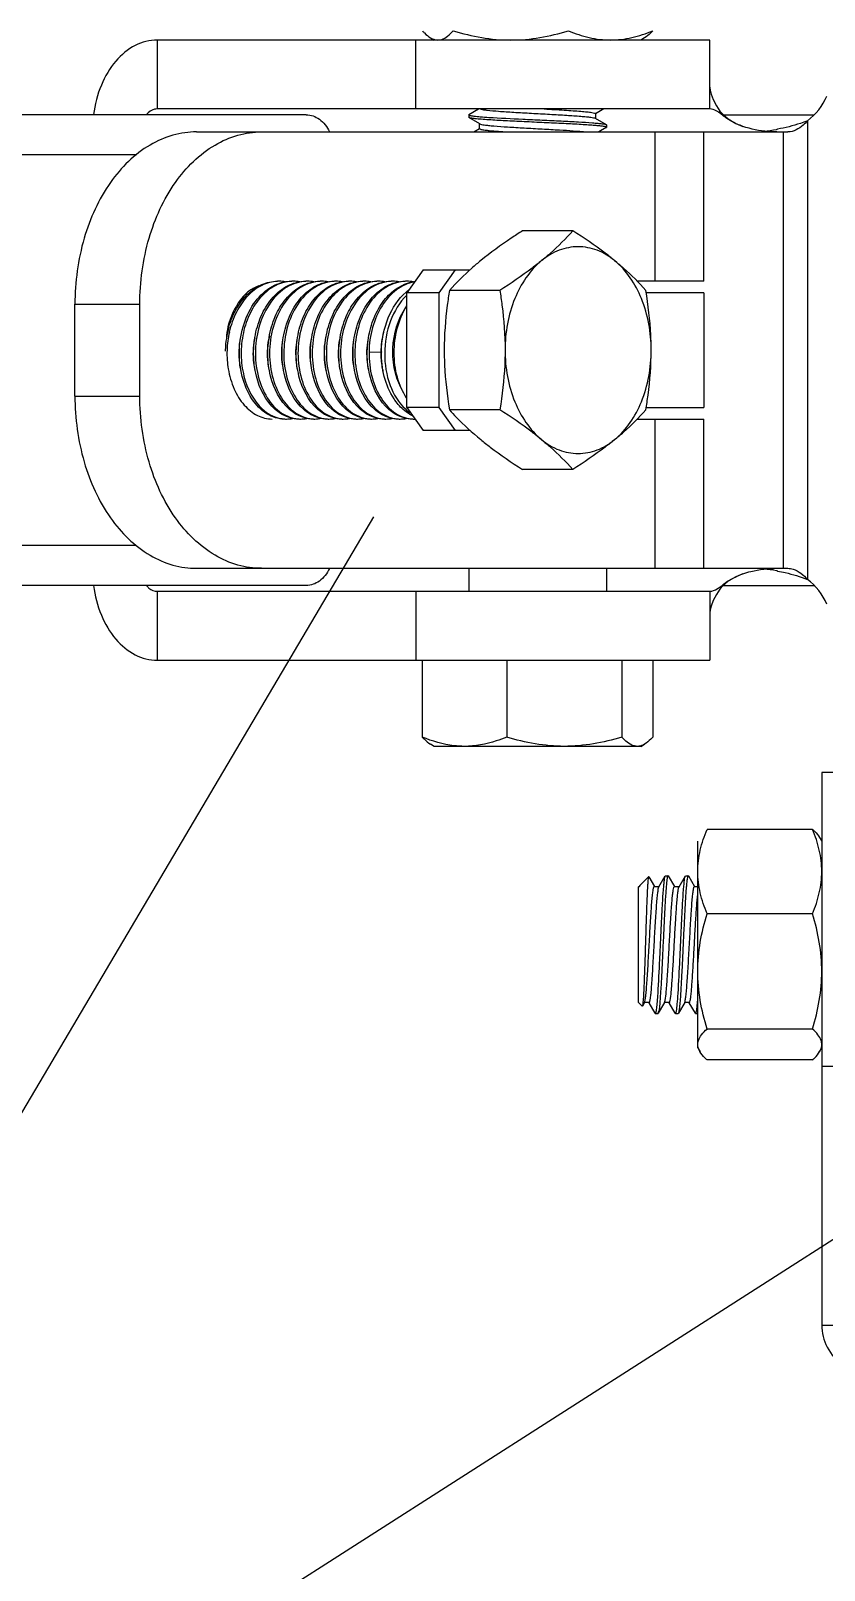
# Model space of a CAD drawing. Extents: x 1247970 to 1725648, y 860327 to 1277876.
# Drawn here: x 1330423 to 1330775, y 1196101 to 1196783 of the extents above; entities that cross this region are included whole.
import ezdxf

# ---------------------------------------------------------------- set-up
doc = ezdxf.new("R2010")
doc.units = 0
doc.header["$LTSCALE"] = 1000
doc.header["$MEASUREMENT"] = 0
doc.layers.get('0').update_dxf_attribs({"color": 254})
doc.layers.add('PUB_DIM', color=254, linetype='Continuous')
doc.layers.add('TK', color=4, linetype='Continuous')
doc.styles.get("Standard").update_dxf_attribs({"font": 'gbenor.shx', "bigfont": 'gbcbig.shx'})
doc.dimstyles.get("Standard").update_dxf_attribs({"dimtxt": 0.18, "dimasz": 0.18, "dimexe": 0.18, "dimexo": 0.0625, "dimgap": 0.09, "dimtad": 0, "dimtih": 1, "dimtoh": 1, "dimdec": 4, "dimzin": 0, "dimdsep": 46, "dimtxsty": 'Standard', "dimcen": 0.09, "dimadec": 0, "dimazin": 0, "dimtfac": 1, "dimtdec": 4, "dimtofl": 0, "dimtmove": 0, "dimatfit": 3, "dimfxl": 0, "dimtolj": 1, "dimtzin": 0, "dimarcsym": 0})

# ---------------------------------------------------------------- blocks, each defined once
blk = doc.blocks.new('A$C63786A89')
at = {"linetype": 'Continuous'}
for p, q in [((-2537.52, 4135.5), (-2537.52, 4104.96)), ((-2292.51, 4135.5), (-2537.52, 4135.5)), ((-2422.85, 4104.96), (-2422.85, 4135.5)), ((-2416.35, 4136.48), (-2414.67, 4135.5)), ((-2321.37, 4136.48), (-2323.06, 4135.5)), ((-2292.51, 4104.96), (-2292.51, 4135.5)), ((-2471.45, 4102.41), (-4159.98, 4102.41)), ((-2292.51, 4104.96), (-2537.52, 4104.96)), ((-2399.31, 4102.46), (-2399.4, 4102.35)), ((-2399.4, 4102.35), (-2399.4, 4101.23)), ((-2399.31, 4102.46), (-2395, 4104.96)), ((-2394.45, 4098.31), (-2399.31, 4101.12)), ((-2343.27, 4100.82), (-2338.42, 4098.01)), ((-2343.16, 4102.9), (-2343.16, 4100.75)), ((-2339.48, 4104.96), (-2343.13, 4102.85)), ((-2286.22, 4101.71), (-2287.96, 4104.01)), ((-2286.52, 4102.41), (-2246.12, 4102.41)), ((-2520.04, 4094.78), (-2491.24, 4094.78)), ((-2491.24, 4094.78), (-2257.82, 4094.78)), ((-2397.19, 4094.78), (-2394.6, 4096.28)), ((-2394.57, 4096.23), (-2394.57, 4098.37)), ((-2338.42, 4096.67), (-2341.68, 4094.78)), ((-2338.42, 4098.01), (-2338.32, 4097.89)), ((-2338.42, 4096.67), (-2338.32, 4096.78)), ((-2338.32, 4097.89), (-2338.32, 4096.78)), ((-2316.67, 4028.6), (-2316.67, 4094.78)), ((-2295.05, 4028.6), (-2295.05, 4094.78)), ((-2259.97, 4094.78), (-2259.97, 3901.35)), ((-2249.17, 4099.71), (-2249.17, 3896.42)), ((-2546.96, 4084.6), (-3982.61, 4084.6)), ((-2353.2, 4050.96), (-2375.52, 4050.96)), ((-2419.66, 4033.69), (-2426.86, 4023.51)), ((-2419.66, 4033.69), (-2398.75, 4033.69)), ((-2412.46, 4023.51), (-2405.26, 4033.69)), ((-2295.05, 4028.6), (-2324.66, 4028.6)), ((-2497.48, 4022.8), (-2497.44, 4022.84)), ((-2426.86, 3972.61), (-2426.86, 4023.51)), ((-2412.46, 4023.51), (-2426.86, 4023.51)), ((-2412.46, 3972.61), (-2412.46, 4023.51)), ((-2385.6, 4024.51), (-2407.92, 4024.51)), ((-2295.06, 4023.51), (-2320.66, 4023.51)), ((-2295.06, 4023.51), (-2295.06, 3972.61)), ((-2574.03, 3977.7), (-2574.03, 4018.42)), ((-2574.03, 4018.42), (-2545.23, 4018.42)), ((-2545.23, 3977.7), (-2545.23, 4018.42)), ((-2443.6, 3997.16), (-2438.21, 3997.3)), ((-2438.21, 3997.3), (-2438.09, 3997.3)), ((-2574.03, 3977.7), (-2545.23, 3977.7)), ((-2426.86, 3972.61), (-2419.66, 3962.43)), ((-2412.46, 3972.61), (-2426.86, 3972.61)), ((-2405.26, 3962.43), (-2412.46, 3972.61)), ((-2385.6, 3971.61), (-2407.92, 3971.61)), ((-2320.66, 3972.61), (-2295.06, 3972.61)), ((-2324.66, 3967.52), (-2295.05, 3967.52)), ((-2316.67, 3901.35), (-2316.67, 3967.52)), ((-2295.05, 3901.35), (-2295.05, 3967.52)), ((-2398.75, 3962.43), (-2419.66, 3962.43)), ((-2353.2, 3945.16), (-2375.52, 3945.16)), ((-2546.96, 3911.53), (-3982.61, 3911.53)), ((-2520.04, 3901.35), (-2491.24, 3901.35)), ((-2491.24, 3901.35), (-2257.82, 3901.35)), ((-2399.4, 3901.35), (-2399.4, 3891.16)), ((-2338.32, 3901.35), (-2338.32, 3891.16)), ((-2471.45, 3893.71), (-4159.98, 3893.71)), ((-2537.52, 3891.16), (-2537.52, 3860.62)), ((-2537.52, 3891.16), (-2292.51, 3891.16)), ((-2422.85, 3891.16), (-2422.85, 3860.62)), ((-2292.51, 3891.16), (-2292.51, 3860.62)), ((-2286.22, 3894.41), (-2287.96, 3892.11)), ((-2286.51, 3893.71), (-2246.12, 3893.71)), ((-2537.52, 3860.62), (-2292.51, 3860.62)), ((-2419.96, 3860.62), (-2419.96, 3826.54)), ((-2382.55, 3860.62), (-2382.55, 3826.54)), ((-2331.46, 3860.62), (-2331.46, 3826.54)), ((-2317.76, 3860.62), (-2317.76, 3826.54)), ((-2414.68, 3822.45), (-2416.34, 3823.4)), ((-2323.05, 3822.45), (-2414.67, 3822.45)), ((-2323.05, 3822.45), (-2321.39, 3823.4)), ((-2242.81, 3810.93), (-2242.81, 3565.91)), ((-2212.27, 3810.93), (-2242.81, 3810.93)), ((-2297.79, 3688.77), (-2297.79, 3780.37)), ((-2246.9, 3785.66), (-2293.7, 3785.66)), ((-2243.78, 3782.06), (-2242.81, 3780.37)), ((-2324.26, 3760.02), (-2324, 3760.28)), ((-2324.26, 3760.02), (-2324.26, 3709.12)), ((-2323.84, 3760.32), (-2324, 3760.02)), ((-2324, 3760.28), (-2324, 3760.02)), ((-2324, 3760.28), (-2323.87, 3760.28)), ((-2323.87, 3760.28), (-2323.84, 3760.32)), ((-2323.53, 3760.75), (-2323.84, 3760.32)), ((-2323.53, 3760.75), (-2319.63, 3764.65)), ((-2319.56, 3764.62), (-2319.63, 3764.65)), ((-2319.56, 3764.62), (-2317.05, 3760.31)), ((-2317.1, 3760.28), (-2314.96, 3760.28)), ((-2315.03, 3760.16), (-2312.21, 3765.01)), ((-2312.21, 3765.01), (-2312.1, 3765.11)), ((-2312.1, 3765.11), (-2310.99, 3765.11)), ((-2310.87, 3765.01), (-2310.99, 3765.11)), ((-2310.87, 3765.01), (-2308.14, 3760.31)), ((-2308.19, 3760.28), (-2306.05, 3760.28)), ((-2306.12, 3760.16), (-2303.31, 3765.01)), ((-2303.31, 3765.01), (-2303.19, 3765.11)), ((-2303.19, 3765.11), (-2302.08, 3765.11)), ((-2301.97, 3765.01), (-2302.08, 3765.11)), ((-2301.97, 3765.01), (-2299.24, 3760.31)), ((-2299.29, 3760.28), (-2297.79, 3760.28)), ((-2246.9, 3748.26), (-2293.7, 3748.26)), ((-2324.26, 3709.12), (-2322.45, 3707.31)), ((-2322.37, 3707.34), (-2322.45, 3707.31)), ((-2321.42, 3708.98), (-2322.37, 3707.34)), ((-2319.35, 3708.86), (-2321.49, 3708.86)), ((-2316.67, 3704.13), (-2319.4, 3708.84)), ((-2312.51, 3708.98), (-2315.33, 3704.13)), ((-2315.33, 3704.13), (-2315.06, 3705.14)), ((-2310.44, 3708.86), (-2312.58, 3708.86)), ((-2312.51, 3708.98), (-2312.26, 3709.8)), ((-2307.76, 3704.13), (-2310.49, 3708.84)), ((-2303.61, 3708.98), (-2306.42, 3704.13)), ((-2301.53, 3708.86), (-2303.67, 3708.86)), ((-2298.85, 3704.13), (-2301.58, 3708.84)), ((-2316.55, 3704.03), (-2315.44, 3704.03)), ((-2315.44, 3704.03), (-2315.33, 3704.13)), ((-2307.76, 3704.13), (-2307.65, 3704.03)), ((-2307.65, 3704.03), (-2306.53, 3704.03)), ((-2306.42, 3704.13), (-2306.53, 3704.03)), ((-2298.85, 3704.13), (-2298.74, 3704.03)), ((-2298.74, 3704.03), (-2297.79, 3704.03)), ((-2246.9, 3697.17), (-2293.7, 3697.17)), ((-2297.79, 3688.77), (-2296.81, 3687.08)), ((-2243.78, 3687.08), (-2242.81, 3688.77)), ((-2246.9, 3683.48), (-2293.7, 3683.48)), ((-2212.27, 3680.58), (-2242.81, 3680.58)), ((-2242.81, 3565.91), (-2212.27, 3565.91))]:
    blk.add_line(p, q, dxfattribs=at)
for points in [[(-2292.51, 4114.68), (-2292.49, 4114.41), (-2292.34, 4113.33), (-2291.88, 4111.51), (-2290.97, 4109.1), (-2289.52, 4106.31), (-2287.96, 4104.01)], [(-2287.96, 4104), (-2286.71, 4102.58), (-2284.26, 4100.51), (-2280.9, 4098.52), (-2277.78, 4097.22)], [(-2277.78, 3898.9), (-2280.91, 3897.6), (-2284.29, 3895.6), (-2286.73, 3893.52), (-2287.96, 3892.12)], [(-2287.96, 3892.11), (-2289.52, 3889.82), (-2290.97, 3887.03), (-2291.88, 3884.62), (-2292.34, 3882.8), (-2292.49, 3881.72), (-2292.51, 3881.44)]]:
    blk.add_lwpolyline(points, dxfattribs=at)
for centre, radius, start, end in [((-2264.22, 4120.23), 25.45, 306.25154, 337.97569), ((-2384.38, 4165.61), 61.58, 263.38577, 263.62548), ((-2298.7, 4088.29), 18.26, 55.81127, 56.21175), ((-2276.16, 4171.58), 76.84, 275.75095, 279.97213), ((-2276.29, 4172.43), 77.71, 279.95566, 280.27006), ((-2483.4, 4011.91), 16.69, 90.00154, 92.66813), ((-2483.41, 4011.73), 16.87, 80.57514, 89.97128), ((-2477.1, 4011.91), 16.69, 90.00154, 92.66775), ((-2477.11, 4011.73), 16.87, 80.5247, 89.97091), ((-2470.8, 4011.91), 16.69, 90.00154, 92.66767), ((-2470.81, 4011.73), 16.87, 80.47779, 89.97076), ((-2464.5, 4011.91), 16.69, 90.00154, 92.66804), ((-2464.51, 4011.73), 16.87, 80.55933, 89.97117), ((-2458.2, 4011.91), 16.69, 90.00154, 92.6677), ((-2458.21, 4011.73), 16.87, 80.51432, 89.97082), ((-2451.91, 4011.91), 16.69, 90.00153, 92.66784), ((-2451.91, 4011.73), 16.87, 80.55499, 89.97114), ((-2445.61, 4011.91), 16.69, 90.00154, 92.66796), ((-2445.62, 4011.73), 16.88, 80.3354, 89.96948), ((-2439.31, 4011.91), 16.69, 90.00154, 92.66766), ((-2439.32, 4011.73), 16.87, 80.49826, 89.97077), ((-2433.01, 4011.91), 16.69, 90.00153, 92.66808), ((-2433.02, 4011.73), 16.87, 80.57751, 89.9713), ((-2426.71, 4011.91), 16.69, 90.00154, 92.66785), ((-2426.72, 4011.73), 16.87, 80.53849, 89.97102), ((-2412.16, 4006.38), 22.95, 127.51951, 130.62392), ((-2465.9, 3996.91), 41.46, 164.33037, 171.18694), ((-2465.32, 4000.22), 41.65, 168.61656, 175.81395), ((-2463.86, 3996.68), 42.73, 167.29929, 178.02789), ((-2467.29, 3997.28), 40.02, 164.0044, 164.29492), ((-2464.29, 3996.65), 43.09, 171.1719, 178.06144), ((-2459.37, 3996.77), 35.53, 169.01309, 170.00675), ((-2453.13, 3996.78), 35.46, 167.8843, 170.31948), ((-2421.56, 3996.77), 35.55, 168.78771, 170.256), ((-2464.29, 3996.65), 43.09, 178.0532, 178.71813), ((-2463.6, 3996.65), 43, 178.10633, 184.13058), ((-2463.44, 3996.65), 43.15, 177.99871, 178.11338), ((-2465, 3996.54), 41.59, 184.12569, 189.40267), ((-2402.03, 3996.65), 36.19, 178.96287, 179.19864), ((-2395.03, 3996.65), 43.06, 179.13991, 179.31671), ((-2480.25, 3981.39), 13.87, 266.79498, 269.99776), ((-2480.26, 3981.59), 14.07, 270.04808, 281.33884), ((-2473.95, 3981.39), 13.87, 266.79547, 269.99775), ((-2473.96, 3981.59), 14.07, 270.0489, 281.4175), ((-2467.65, 3981.39), 13.87, 266.795, 269.99774), ((-2467.67, 3981.61), 14.09, 270.05231, 282.14934), ((-2461.35, 3981.39), 13.87, 266.79543, 269.99775), ((-2461.37, 3981.59), 14.07, 270.04853, 281.38358), ((-2455.05, 3981.39), 13.87, 266.79542, 269.99774), ((-2455.07, 3981.59), 14.07, 270.04877, 281.40188), ((-2448.76, 3981.39), 13.87, 266.7949, 269.99774), ((-2448.77, 3981.59), 14.07, 270.04815, 281.34656), ((-2442.46, 3981.39), 13.87, 266.7955, 269.99775), ((-2442.47, 3981.59), 14.07, 270.04847, 281.36983), ((-2436.16, 3981.39), 13.87, 266.79531, 269.99774), ((-2436.17, 3981.59), 14.07, 270.0486, 281.38893), ((-2429.86, 3981.39), 13.87, 266.79481, 269.99775), ((-2429.87, 3981.59), 14.07, 270.04798, 281.3296), ((-2423.56, 3981.39), 13.87, 266.79416, 269.99777), ((-2423.56, 3981.35), 13.83, 270.00024, 271.15233), ((-2276.16, 3824.54), 76.85, 80.02794, 84.2434), ((-2276.29, 3823.69), 77.71, 79.72994, 80.04434), ((-2264.22, 3875.89), 25.45, 22.02431, 53.74846), ((-2298.7, 3907.83), 18.26, 303.78825, 304.18873)]:
    blk.add_arc(centre, radius, start, end, dxfattribs=at)
for points, knots in [([(-2537.52, 4135.5), (-2540.87, 4135.5), (-2547.98, 4133.65), (-2556.7, 4126.22), (-2563, 4115.4), (-2565.2, 4106.91), (-2565.81, 4102.43)], [0, 0, 0, 0, 0.213346, 0.447987, 0.712108, 1, 1, 1, 1]), ([(-2419.95, 4139.59), (-2419.66, 4139.27), (-2418.55, 4138.09), (-2417.3, 4137.03), (-2416.29, 4136.44)], [0, 0, 0, 0, 0.27214, 1, 1, 1, 1]), ([(-2416.29, 4136.44), (-2416.03, 4136.29), (-2415.04, 4135.78), (-2413.92, 4135.5), (-2413.1, 4135.5)], [0, 0, 0, 0, 0.266275, 1, 1, 1, 1]), ([(-2413.1, 4135.5), (-2412.52, 4135.5), (-2410.94, 4135.77), (-2408.56, 4137.21), (-2407.04, 4138.73), (-2406.26, 4139.59)], [0, 0, 0, 0, 0.214846, 0.574291, 1, 1, 1, 1]), ([(-2406.26, 4139.59), (-2402.11, 4138.35), (-2393.7, 4136.28), (-2385.04, 4135.5), (-2380.72, 4135.5)], [0, 0, 0, 0, 0.500488, 1, 1, 1, 1]), ([(-2380.72, 4135.5), (-2376.4, 4135.5), (-2367.74, 4136.28), (-2359.32, 4138.35), (-2355.17, 4139.59)], [0, 0, 0, 0, 0.499512, 1, 1, 1, 1]), ([(-2355.17, 4139.59), (-2352.17, 4138.37), (-2346.07, 4136.3), (-2339.65, 4135.5), (-2336.47, 4135.5)], [0, 0, 0, 0, 0.505313, 1, 1, 1, 1]), ([(-2336.47, 4135.5), (-2333.3, 4135.5), (-2326.88, 4136.3), (-2320.78, 4138.37), (-2317.78, 4139.59)], [0, 0, 0, 0, 0.494687, 1, 1, 1, 1]), ([(-2317.78, 4139.59), (-2318.07, 4139.27), (-2319.17, 4138.09), (-2320.42, 4137.03), (-2321.44, 4136.44)], [0, 0, 0, 0, 0.27214, 1, 1, 1, 1]), ([(-2537.52, 4104.96), (-2537.95, 4104.96), (-2539.77, 4104.73), (-2541.37, 4103.54), (-2542.24, 4102.47)], [0, 0, 0, 0, 0.236834, 1, 1, 1, 1]), ([(-2471.45, 4102.41), (-2469.4, 4102.41), (-2464.92, 4100.71), (-2462.19, 4096.97), (-2461.13, 4094.83)], [0, 0, 0, 0, 0.461863, 1, 1, 1, 1]), ([(-2399.4, 4102.35), (-2399.4, 4102.28), (-2399.15, 4102.15), (-2398.74, 4102.05), (-2397.99, 4101.91), (-2396.49, 4101.71), (-2393.93, 4101.47), (-2391.73, 4101.32), (-2390.46, 4101.23)], [0, 0, 0, 0, 0.022341, 0.073201, 0.154978, 0.267351, 0.580068, 1, 1, 1, 1]), ([(-2399.31, 4101.12), (-2399.33, 4101.14), (-2399.38, 4101.16), (-2399.4, 4101.21), (-2399.4, 4101.23)], [0, 0, 0, 0, 0.600622, 1, 1, 1, 1]), ([(-2390.46, 4100.12), (-2391.61, 4100.2), (-2393.65, 4100.35), (-2396.31, 4100.57), (-2398.09, 4100.82), (-2399.04, 4100.96), (-2399.31, 4101.12)], [0, 0, 0, 0, 0.388122, 0.68952, 0.895147, 1, 1, 1, 1]), ([(-2394.36, 4104.96), (-2394.04, 4104.82), (-2393.06, 4104.65), (-2392.1, 4104.51), (-2391.48, 4104.44)], [0, 0, 0, 0, 0.361489, 1, 1, 1, 1]), ([(-2391.22, 4104.41), (-2389.54, 4104.22), (-2385.6, 4103.9), (-2379.05, 4103.48), (-2371.49, 4103.06), (-2363.67, 4102.63), (-2356.37, 4102.2), (-2350.94, 4101.84), (-2347.39, 4101.52), (-2345.49, 4101.31), (-2344.18, 4101.09), (-2343.49, 4100.94), (-2343.27, 4100.82)], [0, 0, 0, 0, 0.105473, 0.246514, 0.409231, 0.577538, 0.73479, 0.865458, 0.916662, 0.9567, 0.984639, 1, 1, 1, 1]), ([(-2390.46, 4101.23), (-2385.45, 4100.91), (-2377.56, 4100.52), (-2366.84, 4100.03), (-2358.6, 4099.64), (-2351.18, 4099.26), (-2345.79, 4098.92), (-2342.34, 4098.64), (-2340.51, 4098.45), (-2339.27, 4098.25), (-2338.62, 4098.12), (-2338.42, 4098.01)], [0, 0, 0, 0, 0.288661, 0.454369, 0.616887, 0.763171, 0.881506, 0.927138, 0.962483, 0.986874, 1, 1, 1, 1]), ([(-2365.89, 4104.96), (-2362.93, 4104.79), (-2358.65, 4104.55), (-2353.24, 4104.2), (-2349.87, 4103.95), (-2347.12, 4103.7), (-2345.11, 4103.47), (-2343.86, 4103.25), (-2343.32, 4103.08), (-2343.16, 4102.95), (-2343.16, 4102.9)], [0, 0, 0, 0, 0.388713, 0.560606, 0.709818, 0.83148, 0.921685, 0.977737, 0.99271, 1, 1, 1, 1]), ([(-2288.55, 4103.47), (-2288.89, 4103.7), (-2290.09, 4104.45), (-2291.5, 4104.96), (-2292.51, 4104.96)], [0, 0, 0, 0, 0.289589, 1, 1, 1, 1]), ([(-2286.22, 4101.71), (-2286.41, 4101.87), (-2287.14, 4102.45), (-2287.88, 4103.02), (-2288.44, 4103.4)], [0, 0, 0, 0, 0.26918, 1, 1, 1, 1]), ([(-2277.78, 4097.22), (-2278.64, 4097.52), (-2281.61, 4098.69), (-2284.44, 4100.27), (-2286.22, 4101.71)], [0, 0, 0, 0, 0.285604, 1, 1, 1, 1]), ([(-2520.04, 4094.78), (-2523.58, 4094.78), (-2530.84, 4093.75), (-2544.96, 4087.58), (-2560.21, 4072.34), (-2571.44, 4047.35), (-2574.03, 4028.26), (-2574.03, 4018.42)], [0, 0, 0, 0, 0.103597, 0.210948, 0.445697, 0.712571, 1, 1, 1, 1]), ([(-2545.23, 4018.42), (-2545.23, 4028.26), (-2542.65, 4047.35), (-2531.41, 4072.34), (-2516.16, 4087.58), (-2502.04, 4093.75), (-2494.79, 4094.78), (-2491.24, 4094.78)], [0, 0, 0, 0, 0.287429, 0.554303, 0.789052, 0.896403, 1, 1, 1, 1]), ([(-2394.57, 4096.23), (-2394.57, 4096.16), (-2394.31, 4096.01), (-2393.87, 4095.89), (-2393.07, 4095.74), (-2392.46, 4095.65), (-2392.11, 4095.61)], [0, 0, 0, 0, 0.085753, 0.276568, 0.581881, 1, 1, 1, 1]), ([(-2394.45, 4098.31), (-2394.24, 4098.19), (-2393.57, 4098.04), (-2392.29, 4097.83), (-2390.44, 4097.62), (-2387, 4097.31), (-2381.7, 4096.95), (-2374.56, 4096.53), (-2366.87, 4096.11), (-2357.63, 4095.58), (-2351.04, 4095.19), (-2347.05, 4094.78)], [0, 0, 0, 0, 0.015181, 0.042677, 0.082042, 0.132389, 0.261045, 0.416419, 0.583657, 0.746751, 1, 1, 1, 1]), ([(-2392.11, 4095.61), (-2391.49, 4095.53), (-2388.2, 4095.17), (-2384.89, 4094.95), (-2382.2, 4094.78)], [0, 0, 0, 0, 0.186687, 1, 1, 1, 1]), ([(-2338.32, 4096.78), (-2338.32, 4096.91), (-2338.94, 4097.06), (-2339.78, 4097.24), (-2341.48, 4097.44), (-2343.64, 4097.64), (-2346.4, 4097.84), (-2350.96, 4098.13), (-2357.51, 4098.47), (-2365.95, 4098.87), (-2374.65, 4099.27), (-2382.85, 4099.67), (-2388.06, 4099.96), (-2390.46, 4100.12)], [0, 0, 0, 0, 0.007475, 0.026715, 0.057884, 0.100408, 0.153404, 0.215742, 0.362918, 0.529309, 0.70062, 0.862141, 1, 1, 1, 1]), ([(-2262.69, 4094.78), (-2264.01, 4094.78), (-2269.11, 4094.98), (-2274.2, 4095.97), (-2277.78, 4097.22)], [0, 0, 0, 0, 0.257456, 1, 1, 1, 1]), ([(-2249.17, 4099.71), (-2250.21, 4099.29), (-2254.53, 4097.71), (-2259.01, 4096.6), (-2262.43, 4095.97)], [0, 0, 0, 0, 0.242689, 1, 1, 1, 1]), ([(-2249.17, 4099.71), (-2249.75, 4099.02), (-2252.05, 4096.61), (-2255.35, 4094.78), (-2257.82, 4094.78)], [0, 0, 0, 0, 0.266, 1, 1, 1, 1]), ([(-2375.52, 4050.96), (-2377.19, 4049.89), (-2383.54, 4045.73), (-2389.71, 4041.28), (-2394.06, 4037.74)], [0, 0, 0, 0, 0.261287, 1, 1, 1, 1]), ([(-2367.06, 4037.74), (-2365.73, 4038.82), (-2360.86, 4042.96), (-2356.32, 4047.48), (-2353.2, 4050.96)], [0, 0, 0, 0, 0.268858, 1, 1, 1, 1]), ([(-2334.67, 4037.74), (-2336.06, 4038.88), (-2342.04, 4043.56), (-2348.33, 4047.83), (-2353.2, 4050.96)], [0, 0, 0, 0, 0.237123, 1, 1, 1, 1]), ([(-2334.67, 4037.74), (-2337.01, 4039.65), (-2342.12, 4042.74), (-2350.87, 4044.42), (-2359.61, 4042.74), (-2364.72, 4039.65), (-2367.06, 4037.74)], [0, 0, 0, 0, 0.257487, 0.5, 0.742513, 1, 1, 1, 1]), ([(-2394.06, 4037.74), (-2395.39, 4036.65), (-2400.26, 4032.52), (-2404.8, 4027.99), (-2407.92, 4024.51)], [0, 0, 0, 0, 0.268858, 1, 1, 1, 1]), ([(-2367.06, 4037.74), (-2368.46, 4036.6), (-2374.43, 4031.91), (-2380.73, 4027.65), (-2385.6, 4024.51)], [0, 0, 0, 0, 0.237123, 1, 1, 1, 1]), ([(-2367.06, 4037.74), (-2372.37, 4033.41), (-2380.73, 4020.57), (-2383.26, 4005.83), (-2383.26, 3998.06)], [0, 0, 0, 0, 0.468341, 1, 1, 1, 1]), ([(-2334.67, 4037.74), (-2333.34, 4036.65), (-2328.46, 4032.52), (-2323.92, 4027.99), (-2320.81, 4024.51)], [0, 0, 0, 0, 0.268858, 1, 1, 1, 1]), ([(-2318.47, 3998.06), (-2318.47, 4005.83), (-2321, 4020.57), (-2329.37, 4033.41), (-2334.67, 4037.74)], [0, 0, 0, 0, 0.531659, 1, 1, 1, 1]), ([(-2484.18, 4028.59), (-2486.6, 4028.47), (-2491.63, 4027.09), (-2497.99, 4022.1), (-2502.87, 4014.85), (-2504.86, 4009.12), (-2505.55, 4006.08)], [0, 0, 0, 0, 0.219273, 0.456424, 0.717944, 1, 1, 1, 1]), ([(-2481.04, 3967.52), (-2482.39, 3967.52), (-2485.17, 3967.93), (-2490.57, 3970.42), (-2496.33, 3976.56), (-2500.42, 3986.56), (-2501.59, 3998.12), (-2499.63, 4009.68), (-2494.71, 4019.69), (-2487.25, 4026.78), (-2480.88, 4028.6), (-2477.89, 4028.6)], [0, 0, 0, 0, 0.049449, 0.100956, 0.214949, 0.346477, 0.489675, 0.634208, 0.769827, 0.890789, 1, 1, 1, 1]), ([(-2477.88, 4028.59), (-2480.32, 4028.47), (-2485.4, 4027.06), (-2491.81, 4021.98), (-2496.69, 4014.62), (-2499.71, 4005.7), (-2500.65, 3996.05), (-2499.17, 3984.1), (-2495, 3975.63), (-2490.84, 3971.89)], [0, 0, 0, 0, 0.105385, 0.219488, 0.34542, 0.481197, 0.621395, 0.759049, 1, 1, 1, 1]), ([(-2492.42, 4026.53), (-2492.91, 4026.36), (-2494.89, 4025.55), (-2496.71, 4024.37), (-2497.96, 4023.34)], [0, 0, 0, 0, 0.242775, 1, 1, 1, 1]), ([(-2497.44, 4022.84), (-2495.61, 4024.61), (-2491.51, 4027.51), (-2486.55, 4028.6), (-2484.19, 4028.6)], [0, 0, 0, 0, 0.517736, 1, 1, 1, 1]), ([(-2485.19, 3971.76), (-2489.44, 3975.52), (-2493.7, 3984.14), (-2495.15, 3996.29), (-2494.13, 4006.09), (-2490.96, 4015.09), (-2485.89, 4022.45), (-2479.26, 4027.4), (-2474.06, 4028.6), (-2471.59, 4028.6)], [0, 0, 0, 0, 0.241301, 0.379446, 0.520004, 0.655787, 0.781306, 0.894819, 1, 1, 1, 1]), ([(-2471.58, 4028.59), (-2474.51, 4028.45), (-2480.68, 4026.41), (-2487.85, 4019.33), (-2492.59, 4009.48), (-2494.48, 3998.16), (-2493.38, 3986.85), (-2489.46, 3977), (-2483.13, 3969.83), (-2477.42, 3967.69), (-2474.73, 3967.54)], [0, 0, 0, 0, 0.109414, 0.230762, 0.366312, 0.510386, 0.653204, 0.784891, 0.899595, 1, 1, 1, 1]), ([(-2478.89, 3971.77), (-2483.14, 3975.52), (-2487.4, 3984.15), (-2488.85, 3996.29), (-2487.83, 4006.09), (-2484.66, 4015.09), (-2479.59, 4022.45), (-2472.96, 4027.4), (-2467.76, 4028.6), (-2465.29, 4028.6)], [0, 0, 0, 0, 0.241321, 0.379464, 0.520018, 0.655795, 0.781306, 0.894819, 1, 1, 1, 1]), ([(-2465.28, 4028.59), (-2468.21, 4028.45), (-2474.38, 4026.41), (-2481.55, 4019.33), (-2486.29, 4009.48), (-2488.18, 3998.16), (-2487.09, 3986.85), (-2483.16, 3977), (-2476.83, 3969.83), (-2471.12, 3967.69), (-2468.43, 3967.54)], [0, 0, 0, 0, 0.10941, 0.230759, 0.36631, 0.510388, 0.653211, 0.784896, 0.899598, 1, 1, 1, 1]), ([(-2472.58, 3971.76), (-2476.84, 3975.51), (-2481.1, 3984.14), (-2482.55, 3996.29), (-2481.53, 4006.09), (-2478.36, 4015.09), (-2473.29, 4022.45), (-2466.66, 4027.4), (-2461.46, 4028.6), (-2458.99, 4028.6)], [0, 0, 0, 0, 0.241291, 0.379436, 0.519999, 0.655783, 0.781305, 0.89482, 1, 1, 1, 1]), ([(-2458.98, 4028.59), (-2461.91, 4028.45), (-2468.08, 4026.41), (-2475.25, 4019.33), (-2479.99, 4009.48), (-2481.88, 3998.16), (-2480.79, 3986.85), (-2476.86, 3977), (-2470.54, 3969.83), (-2464.82, 3967.69), (-2462.13, 3967.54)], [0, 0, 0, 0, 0.109413, 0.230763, 0.366317, 0.51039, 0.65321, 0.784893, 0.899595, 1, 1, 1, 1]), ([(-2466.29, 3971.77), (-2470.54, 3975.52), (-2474.8, 3984.14), (-2476.25, 3996.29), (-2475.23, 4006.09), (-2472.06, 4015.09), (-2466.99, 4022.45), (-2460.36, 4027.4), (-2455.16, 4028.6), (-2452.69, 4028.6)], [0, 0, 0, 0, 0.241314, 0.379459, 0.520012, 0.655791, 0.781307, 0.89482, 1, 1, 1, 1]), ([(-2452.68, 4028.59), (-2455.62, 4028.45), (-2461.79, 4026.41), (-2468.95, 4019.33), (-2473.69, 4009.48), (-2475.58, 3998.16), (-2474.49, 3986.85), (-2470.56, 3977), (-2464.24, 3969.83), (-2458.52, 3967.69), (-2455.83, 3967.54)], [0, 0, 0, 0, 0.109413, 0.230762, 0.36631, 0.510386, 0.653205, 0.784893, 0.899595, 1, 1, 1, 1]), ([(-2459.99, 3971.76), (-2464.24, 3975.52), (-2468.51, 3984.14), (-2469.95, 3996.29), (-2468.93, 4006.09), (-2465.77, 4015.09), (-2460.69, 4022.45), (-2454.06, 4027.4), (-2448.87, 4028.6), (-2446.39, 4028.6)], [0, 0, 0, 0, 0.241312, 0.379455, 0.520012, 0.655791, 0.781305, 0.89482, 1, 1, 1, 1]), ([(-2446.38, 4028.59), (-2449.32, 4028.45), (-2455.49, 4026.41), (-2462.65, 4019.33), (-2467.39, 4009.48), (-2469.28, 3998.16), (-2468.19, 3986.85), (-2464.26, 3977), (-2457.94, 3969.83), (-2452.22, 3967.69), (-2449.53, 3967.54)], [0, 0, 0, 0, 0.109411, 0.230759, 0.366311, 0.510389, 0.653212, 0.784896, 0.899598, 1, 1, 1, 1]), ([(-2453.69, 3971.76), (-2457.94, 3975.52), (-2462.2, 3984.14), (-2463.65, 3996.29), (-2462.63, 4006.09), (-2459.47, 4015.09), (-2454.39, 4022.45), (-2447.76, 4027.4), (-2442.57, 4028.6), (-2440.09, 4028.6)], [0, 0, 0, 0, 0.24129, 0.379435, 0.519998, 0.655783, 0.781305, 0.89482, 1, 1, 1, 1]), ([(-2440.08, 4028.59), (-2443.02, 4028.45), (-2449.19, 4026.41), (-2456.35, 4019.33), (-2461.09, 4009.48), (-2462.99, 3998.16), (-2461.89, 3986.85), (-2457.96, 3977), (-2451.64, 3969.83), (-2445.92, 3967.69), (-2443.23, 3967.54)], [0, 0, 0, 0, 0.109414, 0.230763, 0.366316, 0.510389, 0.653208, 0.784892, 0.899594, 1, 1, 1, 1]), ([(-2447.4, 3971.77), (-2451.65, 3975.52), (-2455.91, 3984.15), (-2457.35, 3996.29), (-2456.33, 4006.09), (-2453.17, 4015.09), (-2448.09, 4022.45), (-2441.46, 4027.4), (-2436.27, 4028.6), (-2433.79, 4028.6)], [0, 0, 0, 0, 0.241317, 0.379461, 0.520014, 0.655792, 0.781306, 0.894819, 1, 1, 1, 1]), ([(-2433.79, 4028.59), (-2436.72, 4028.45), (-2442.89, 4026.41), (-2450.05, 4019.33), (-2454.79, 4009.48), (-2456.69, 3998.16), (-2455.59, 3986.85), (-2451.66, 3977), (-2445.34, 3969.83), (-2439.62, 3967.69), (-2436.93, 3967.54)], [0, 0, 0, 0, 0.109411, 0.23076, 0.366309, 0.510386, 0.653207, 0.784895, 0.899597, 1, 1, 1, 1]), ([(-2441.09, 3971.76), (-2445.35, 3975.52), (-2449.61, 3984.14), (-2451.05, 3996.29), (-2450.04, 4006.09), (-2446.87, 4015.09), (-2441.79, 4022.45), (-2435.17, 4027.4), (-2429.97, 4028.6), (-2427.5, 4028.6)], [0, 0, 0, 0, 0.241302, 0.379446, 0.520006, 0.655788, 0.781304, 0.89482, 1, 1, 1, 1]), ([(-2427.49, 4028.59), (-2430.42, 4028.45), (-2436.59, 4026.41), (-2443.75, 4019.33), (-2448.49, 4009.48), (-2450.39, 3998.16), (-2449.29, 3986.85), (-2445.37, 3977), (-2439.04, 3969.83), (-2433.32, 3967.69), (-2430.63, 3967.54)], [0, 0, 0, 0, 0.109411, 0.23076, 0.366314, 0.510391, 0.653213, 0.784895, 0.899597, 1, 1, 1, 1]), ([(-2434.79, 3971.76), (-2438.87, 3975.36), (-2443.05, 3983.53), (-2444.7, 3995.15), (-2444.01, 4004.61), (-2441.3, 4013.47), (-2436.77, 4020.94), (-2430.74, 4026.32), (-2425.85, 4028.13), (-2423.45, 4028.45)], [0, 0, 0, 0, 0.238806, 0.375378, 0.515068, 0.651187, 0.778286, 0.893865, 1, 1, 1, 1]), ([(-2423.53, 4028.3), (-2426.34, 4027.77), (-2432.02, 4025.08), (-2438.42, 4017.74), (-2442.56, 4008.07), (-2443.56, 4000.85), (-2443.6, 3997.16)], [0, 0, 0, 0, 0.215857, 0.456017, 0.721227, 1, 1, 1, 1]), ([(-2497.96, 4023.34), (-2498.92, 4022.42), (-2502.7, 4018.11), (-2505.07, 4012.69), (-2506.15, 4008.44)], [0, 0, 0, 0, 0.23319, 1, 1, 1, 1]), ([(-2505.76, 4008.31), (-2505.35, 4009.73), (-2503.52, 4015.02), (-2500.44, 4019.94), (-2497.48, 4022.8)], [0, 0, 0, 0, 0.264817, 1, 1, 1, 1]), ([(-2438.09, 3997.29), (-2438.01, 4002.43), (-2436.18, 4012.25), (-2430.62, 4020.79), (-2427.11, 4023.8)], [0, 0, 0, 0, 0.525716, 1, 1, 1, 1]), ([(-2426.9, 4022.43), (-2430.09, 4019.26), (-2435.03, 4010.87), (-2437.44, 3996.68), (-2435.29, 3982.8), (-2430.55, 3974.8), (-2427.49, 3971.99)], [0, 0, 0, 0, 0.245715, 0.512956, 0.773315, 1, 1, 1, 1]), ([(-2407.92, 4024.51), (-2408.28, 4022.34), (-2409.59, 4013.58), (-2410.26, 4004.72), (-2410.26, 3998.06)], [0, 0, 0, 0, 0.248681, 1, 1, 1, 1]), ([(-2385.6, 4024.51), (-2385.24, 4022.34), (-2383.93, 4013.58), (-2383.26, 4004.72), (-2383.26, 3998.06)], [0, 0, 0, 0, 0.248681, 1, 1, 1, 1]), ([(-2318.47, 3998.06), (-2318.47, 4000.29), (-2318.68, 4009.15), (-2319.73, 4017.97), (-2320.81, 4024.51)], [0, 0, 0, 0, 0.251248, 1, 1, 1, 1]), ([(-2428.87, 3980.45), (-2430.41, 3983.09), (-2432.63, 3989.17), (-2433.7, 4001.92), (-2430.85, 4011.87), (-2427.22, 4017.14)], [0, 0, 0, 0, 0.239537, 0.497847, 1, 1, 1, 1]), ([(-2426.91, 3976.74), (-2428.76, 3979.57), (-2431.55, 3986.19), (-2433.36, 4000.34), (-2430.65, 4011.58), (-2426.86, 4017.66)], [0, 0, 0, 0, 0.237857, 0.495496, 1, 1, 1, 1]), ([(-2500.31, 3988.71), (-2500.58, 3989.9), (-2501.45, 3994.8), (-2501.26, 3999.87), (-2500.54, 4003.55)], [0, 0, 0, 0, 0.245648, 1, 1, 1, 1]), ([(-2494.07, 3988.99), (-2494.32, 3990.11), (-2495.11, 3994.71), (-2494.97, 3999.47), (-2494.36, 4002.94)], [0, 0, 0, 0, 0.245788, 1, 1, 1, 1]), ([(-2487.85, 3989.33), (-2488.08, 3990.41), (-2488.8, 3994.84), (-2488.66, 3999.41), (-2488.09, 4002.74)], [0, 0, 0, 0, 0.246058, 1, 1, 1, 1]), ([(-2481.57, 3989.43), (-2481.8, 3990.51), (-2482.5, 3994.94), (-2482.36, 3999.5), (-2481.78, 4002.82)], [0, 0, 0, 0, 0.246155, 1, 1, 1, 1]), ([(-2475.24, 3989.31), (-2475.48, 3990.4), (-2476.21, 3994.9), (-2476.06, 3999.55), (-2475.46, 4002.93)], [0, 0, 0, 0, 0.246065, 1, 1, 1, 1]), ([(-2468.76, 3988.5), (-2469.05, 3989.68), (-2469.94, 3994.55), (-2469.78, 3999.61), (-2469.1, 4003.28)], [0, 0, 0, 0, 0.2454, 1, 1, 1, 1]), ([(-2462.52, 3988.76), (-2462.81, 3989.99), (-2463.68, 3995.07), (-2463.44, 4000.33), (-2462.63, 4004.13)], [0, 0, 0, 0, 0.245825, 1, 1, 1, 1]), ([(-2456.3, 3989.1), (-2456.55, 3990.2), (-2457.31, 3994.72), (-2457.18, 3999.38), (-2456.59, 4002.78)], [0, 0, 0, 0, 0.245865, 1, 1, 1, 1]), ([(-2450.06, 3989.37), (-2450.29, 3990.45), (-2451.01, 3994.89), (-2450.86, 3999.46), (-2450.29, 4002.8)], [0, 0, 0, 0, 0.246098, 1, 1, 1, 1]), ([(-2443.77, 3989.42), (-2444, 3990.5), (-2444.71, 3994.92), (-2444.56, 3999.48), (-2443.99, 4002.8)], [0, 0, 0, 0, 0.24614, 1, 1, 1, 1]), ([(-2443.6, 3997.16), (-2443.65, 3993.42), (-2442.81, 3986.18), (-2438.82, 3976.64), (-2432.56, 3969.74), (-2426.97, 3967.69), (-2424.34, 3967.54)], [0, 0, 0, 0, 0.291821, 0.560232, 0.794326, 1, 1, 1, 1]), ([(-2437.26, 3988.46), (-2437.43, 3989.15), (-2438.02, 3992.01), (-2438.24, 3994.95), (-2438.21, 3997.15)], [0, 0, 0, 0, 0.245441, 1, 1, 1, 1]), ([(-2428.48, 3971.76), (-2430.03, 3973.12), (-2436.01, 3980.26), (-2438.17, 3990.01), (-2438.09, 3997.16)], [0, 0, 0, 0, 0.224306, 1, 1, 1, 1]), ([(-2410.26, 3998.06), (-2410.26, 3995.84), (-2410.04, 3986.98), (-2409, 3978.16), (-2407.92, 3971.61)], [0, 0, 0, 0, 0.251248, 1, 1, 1, 1]), ([(-2383.26, 3998.06), (-2383.26, 3995.84), (-2383.47, 3986.98), (-2384.52, 3978.16), (-2385.6, 3971.61)], [0, 0, 0, 0, 0.251248, 1, 1, 1, 1]), ([(-2383.26, 3998.06), (-2383.26, 3990.29), (-2380.73, 3975.55), (-2372.37, 3962.72), (-2367.06, 3958.39)], [0, 0, 0, 0, 0.531659, 1, 1, 1, 1]), ([(-2334.67, 3958.39), (-2329.37, 3962.72), (-2321, 3975.55), (-2318.47, 3990.29), (-2318.47, 3998.06)], [0, 0, 0, 0, 0.468341, 1, 1, 1, 1]), ([(-2320.81, 3971.61), (-2320.45, 3973.78), (-2319.14, 3982.54), (-2318.47, 3991.41), (-2318.47, 3998.06)], [0, 0, 0, 0, 0.248681, 1, 1, 1, 1]), ([(-2506.03, 3989.75), (-2505.53, 3986.69), (-2503.89, 3980.94), (-2499.49, 3973.67), (-2493.57, 3968.74), (-2488.8, 3967.52), (-2486.55, 3967.52)], [0, 0, 0, 0, 0.291651, 0.555731, 0.788679, 1, 1, 1, 1]), ([(-2574.03, 3977.7), (-2574.03, 3967.86), (-2571.44, 3948.78), (-2560.21, 3923.78), (-2544.96, 3908.54), (-2530.84, 3902.38), (-2523.58, 3901.35), (-2520.04, 3901.35)], [0, 0, 0, 0, 0.287429, 0.554303, 0.789052, 0.896403, 1, 1, 1, 1]), ([(-2491.24, 3901.35), (-2494.79, 3901.35), (-2502.04, 3902.38), (-2516.16, 3908.54), (-2531.41, 3923.78), (-2542.65, 3948.78), (-2545.23, 3967.86), (-2545.23, 3977.7)], [0, 0, 0, 0, 0.103597, 0.210948, 0.445697, 0.712571, 1, 1, 1, 1]), ([(-2490.84, 3971.89), (-2489.44, 3970.63), (-2486.38, 3968.55), (-2482.77, 3967.64), (-2481.03, 3967.54)], [0, 0, 0, 0, 0.517722, 1, 1, 1, 1]), ([(-2474.74, 3967.52), (-2476.58, 3967.52), (-2480.44, 3968.32), (-2483.7, 3970.45), (-2485.19, 3971.76)], [0, 0, 0, 0, 0.48238, 1, 1, 1, 1]), ([(-2468.44, 3967.52), (-2470.28, 3967.52), (-2474.14, 3968.32), (-2477.41, 3970.46), (-2478.89, 3971.77)], [0, 0, 0, 0, 0.482371, 1, 1, 1, 1]), ([(-2462.14, 3967.52), (-2463.98, 3967.52), (-2467.84, 3968.31), (-2471.1, 3970.45), (-2472.58, 3971.76)], [0, 0, 0, 0, 0.482397, 1, 1, 1, 1]), ([(-2455.84, 3967.52), (-2457.69, 3967.52), (-2461.54, 3968.32), (-2464.81, 3970.46), (-2466.29, 3971.77)], [0, 0, 0, 0, 0.482371, 1, 1, 1, 1]), ([(-2449.54, 3967.52), (-2451.39, 3967.52), (-2455.24, 3968.32), (-2458.51, 3970.46), (-2459.99, 3971.76)], [0, 0, 0, 0, 0.482382, 1, 1, 1, 1]), ([(-2443.24, 3967.52), (-2445.09, 3967.52), (-2448.94, 3968.31), (-2452.2, 3970.45), (-2453.69, 3971.76)], [0, 0, 0, 0, 0.482394, 1, 1, 1, 1]), ([(-2436.94, 3967.52), (-2438.79, 3967.52), (-2442.64, 3968.32), (-2445.91, 3970.46), (-2447.4, 3971.77)], [0, 0, 0, 0, 0.48237, 1, 1, 1, 1]), ([(-2430.65, 3967.52), (-2432.49, 3967.52), (-2436.34, 3968.32), (-2439.61, 3970.45), (-2441.09, 3971.76)], [0, 0, 0, 0, 0.482394, 1, 1, 1, 1]), ([(-2424.35, 3967.52), (-2426.19, 3967.52), (-2430.04, 3968.32), (-2433.31, 3970.45), (-2434.79, 3971.76)], [0, 0, 0, 0, 0.482388, 1, 1, 1, 1]), ([(-2424.36, 3968.99), (-2424.73, 3969.17), (-2426.19, 3969.94), (-2427.54, 3970.93), (-2428.48, 3971.76)], [0, 0, 0, 0, 0.243018, 1, 1, 1, 1]), ([(-2407.92, 3971.61), (-2406.93, 3970.5), (-2402.59, 3965.82), (-2397.86, 3961.49), (-2394.06, 3958.39)], [0, 0, 0, 0, 0.2325, 1, 1, 1, 1]), ([(-2367.06, 3958.39), (-2368.46, 3959.53), (-2374.43, 3964.21), (-2380.73, 3968.48), (-2385.6, 3971.61)], [0, 0, 0, 0, 0.237123, 1, 1, 1, 1]), ([(-2334.67, 3958.39), (-2333.34, 3959.47), (-2328.46, 3963.61), (-2323.92, 3968.13), (-2320.81, 3971.61)], [0, 0, 0, 0, 0.268858, 1, 1, 1, 1]), ([(-2394.06, 3958.39), (-2392.66, 3957.25), (-2386.69, 3952.56), (-2380.39, 3948.3), (-2375.52, 3945.16)], [0, 0, 0, 0, 0.237123, 1, 1, 1, 1]), ([(-2367.06, 3958.39), (-2365.73, 3957.3), (-2360.86, 3953.17), (-2356.32, 3948.64), (-2353.2, 3945.16)], [0, 0, 0, 0, 0.268858, 1, 1, 1, 1]), ([(-2367.06, 3958.39), (-2364.72, 3956.48), (-2359.61, 3953.38), (-2350.87, 3951.7), (-2342.12, 3953.38), (-2337.01, 3956.48), (-2334.67, 3958.39)], [0, 0, 0, 0, 0.257487, 0.5, 0.742513, 1, 1, 1, 1]), ([(-2334.67, 3958.39), (-2336.06, 3957.25), (-2342.04, 3952.56), (-2348.33, 3948.3), (-2353.2, 3945.16)], [0, 0, 0, 0, 0.237123, 1, 1, 1, 1]), ([(-2461.13, 3901.29), (-2462.19, 3899.15), (-2464.92, 3895.42), (-2469.4, 3893.71), (-2471.45, 3893.71)], [0, 0, 0, 0, 0.538137, 1, 1, 1, 1]), ([(-2286.22, 3894.41), (-2285.69, 3894.84), (-2283.1, 3896.71), (-2280.16, 3898.07), (-2277.78, 3898.9)], [0, 0, 0, 0, 0.210146, 1, 1, 1, 1]), ([(-2277.78, 3898.9), (-2276.62, 3899.31), (-2271.72, 3900.76), (-2266.57, 3901.35), (-2262.69, 3901.35)], [0, 0, 0, 0, 0.239548, 1, 1, 1, 1]), ([(-2262.43, 3900.15), (-2261.28, 3899.94), (-2256.78, 3899.02), (-2252.35, 3897.69), (-2249.17, 3896.42)], [0, 0, 0, 0, 0.255037, 1, 1, 1, 1]), ([(-2257.82, 3901.35), (-2257.04, 3901.35), (-2253.66, 3900.73), (-2250.84, 3898.42), (-2249.17, 3896.42)], [0, 0, 0, 0, 0.231026, 1, 1, 1, 1]), ([(-2565.81, 3893.69), (-2565.2, 3889.22), (-2563, 3880.72), (-2556.7, 3869.9), (-2547.98, 3862.48), (-2540.87, 3860.62), (-2537.52, 3860.62)], [0, 0, 0, 0, 0.287892, 0.552013, 0.786654, 1, 1, 1, 1]), ([(-2542.24, 3893.66), (-2541.93, 3893.27), (-2540.68, 3891.96), (-2538.84, 3891.16), (-2537.52, 3891.16)], [0, 0, 0, 0, 0.274002, 1, 1, 1, 1]), ([(-2292.51, 3891.16), (-2292.19, 3891.16), (-2290.76, 3891.32), (-2289.47, 3892.04), (-2288.55, 3892.66)], [0, 0, 0, 0, 0.222245, 1, 1, 1, 1]), ([(-2288.44, 3892.73), (-2288.26, 3892.85), (-2287.5, 3893.38), (-2286.77, 3893.96), (-2286.22, 3894.41)], [0, 0, 0, 0, 0.231104, 1, 1, 1, 1]), ([(-2419.96, 3826.54), (-2419.67, 3826.21), (-2418.56, 3825.04), (-2417.31, 3823.97), (-2416.3, 3823.38)], [0, 0, 0, 0, 0.272162, 1, 1, 1, 1]), ([(-2401.26, 3822.45), (-2402.84, 3822.45), (-2409.25, 3822.83), (-2415.49, 3824.71), (-2419.96, 3826.54)], [0, 0, 0, 0, 0.247141, 1, 1, 1, 1]), ([(-2382.55, 3826.54), (-2384.06, 3825.92), (-2390.06, 3823.68), (-2396.49, 3822.45), (-2401.26, 3822.45)], [0, 0, 0, 0, 0.254844, 1, 1, 1, 1]), ([(-2324.61, 3822.45), (-2325.2, 3822.45), (-2327.92, 3822.93), (-2330.04, 3824.96), (-2331.46, 3826.54)], [0, 0, 0, 0, 0.216229, 1, 1, 1, 1]), ([(-2321.43, 3823.38), (-2321.69, 3823.23), (-2322.67, 3822.72), (-2323.79, 3822.45), (-2324.61, 3822.45)], [0, 0, 0, 0, 0.266235, 1, 1, 1, 1]), ([(-2317.76, 3826.54), (-2318.06, 3826.21), (-2319.16, 3825.04), (-2320.41, 3823.97), (-2321.43, 3823.38)], [0, 0, 0, 0, 0.272162, 1, 1, 1, 1]), ([(-2297.79, 3766.96), (-2297.79, 3770.13), (-2296.98, 3776.56), (-2294.92, 3782.66), (-2293.7, 3785.66)], [0, 0, 0, 0, 0.494687, 1, 1, 1, 1]), ([(-2246.9, 3785.66), (-2246.57, 3785.36), (-2245.4, 3784.26), (-2244.34, 3783.01), (-2243.75, 3782)], [0, 0, 0, 0, 0.27214, 1, 1, 1, 1]), ([(-2242.81, 3766.96), (-2242.81, 3770.13), (-2243.61, 3776.56), (-2245.68, 3782.66), (-2246.9, 3785.66)], [0, 0, 0, 0, 0.494687, 1, 1, 1, 1]), ([(-2293.7, 3748.26), (-2294.92, 3751.26), (-2296.98, 3757.36), (-2297.79, 3763.79), (-2297.79, 3766.96)], [0, 0, 0, 0, 0.505313, 1, 1, 1, 1]), ([(-2246.9, 3748.26), (-2245.68, 3751.26), (-2243.61, 3757.36), (-2242.81, 3763.79), (-2242.81, 3766.96)], [0, 0, 0, 0, 0.505313, 1, 1, 1, 1]), ([(-2319.63, 3764.65), (-2319.73, 3764.54), (-2319.76, 3763.99), (-2319.93, 3763.01), (-2320.02, 3761.38), (-2320.16, 3759.24), (-2320.28, 3756.59), (-2320.47, 3752.2), (-2320.68, 3745.95), (-2320.94, 3737.9), (-2321.19, 3729.65), (-2321.45, 3721.92), (-2321.64, 3717.03), (-2321.75, 3714.8)], [0, 0, 0, 0, 0.009005, 0.029828, 0.062254, 0.105696, 0.159308, 0.222014, 0.369384, 0.535453, 0.705888, 0.865592, 1, 1, 1, 1]), ([(-2321.42, 3708.98), (-2321.26, 3709.26), (-2321.1, 3710.2), (-2320.83, 3711.98), (-2320.58, 3714.61), (-2320.32, 3717.94), (-2320.06, 3721.87), (-2319.7, 3727.89), (-2319.35, 3734.2), (-2319, 3740.56), (-2318.73, 3745.12), (-2318.47, 3749.3), (-2318.21, 3752.95), (-2317.95, 3755.95), (-2317.71, 3758.14), (-2317.47, 3759.5), (-2317.29, 3760.09), (-2317.16, 3760.28), (-2317.1, 3760.28)], [0, 0, 0, 0, 0.01868, 0.054277, 0.105763, 0.171347, 0.248693, 0.335025, 0.522009, 0.615924, 0.705599, 0.787807, 0.859592, 0.918386, 0.96211, 0.989308, 0.996543, 1, 1, 1, 1]), ([(-2319.35, 3708.86), (-2319.29, 3708.86), (-2319.16, 3709.05), (-2318.98, 3709.64), (-2318.74, 3711), (-2318.5, 3713.2), (-2318.24, 3716.19), (-2317.98, 3719.84), (-2317.72, 3724.02), (-2317.45, 3728.58), (-2317.1, 3734.94), (-2316.75, 3741.25), (-2316.39, 3747.27), (-2316.13, 3751.2), (-2315.86, 3754.53), (-2315.62, 3757.16), (-2315.35, 3758.94), (-2315.19, 3759.88), (-2315.03, 3760.16)], [0, 0, 0, 0, 0.003454, 0.010692, 0.037889, 0.081612, 0.140406, 0.212192, 0.2944, 0.384076, 0.47799, 0.664974, 0.751306, 0.828653, 0.894238, 0.945724, 0.981321, 1, 1, 1, 1]), ([(-2315.44, 3712.97), (-2315.11, 3717.98), (-2314.73, 3725.88), (-2314.23, 3736.59), (-2313.85, 3744.84), (-2313.46, 3752.25), (-2313.13, 3757.64), (-2312.84, 3761.09), (-2312.66, 3762.92), (-2312.46, 3764.16), (-2312.33, 3764.82), (-2312.21, 3765.01)], [0, 0, 0, 0, 0.288675, 0.45439, 0.616901, 0.763185, 0.881518, 0.927147, 0.962487, 0.986875, 1, 1, 1, 1]), ([(-2310.99, 3765.11), (-2311.12, 3765.11), (-2311.27, 3764.49), (-2311.45, 3763.65), (-2311.64, 3761.96), (-2311.84, 3759.79), (-2312.05, 3757.03), (-2312.34, 3752.47), (-2312.68, 3745.92), (-2313.08, 3737.48), (-2313.48, 3728.78), (-2313.88, 3720.58), (-2314.17, 3715.37), (-2314.33, 3712.97)], [0, 0, 0, 0, 0.007474, 0.026715, 0.057888, 0.100418, 0.15342, 0.21576, 0.362935, 0.529332, 0.700642, 0.862147, 1, 1, 1, 1]), ([(-2312.26, 3709.8), (-2311.99, 3711.12), (-2311.67, 3714.68), (-2311.18, 3721.03), (-2310.72, 3729.12), (-2310.32, 3736.49), (-2309.98, 3742.45), (-2309.73, 3746.64), (-2309.48, 3750.44), (-2309.24, 3753.73), (-2308.99, 3756.42), (-2308.76, 3758.38), (-2308.54, 3759.59), (-2308.37, 3760.12), (-2308.25, 3760.28), (-2308.19, 3760.28)], [0, 0, 0, 0, 0.079397, 0.210688, 0.37738, 0.558336, 0.646974, 0.730582, 0.806487, 0.872269, 0.92584, 0.965525, 0.990178, 0.996771, 1, 1, 1, 1]), ([(-2310.05, 3709.8), (-2309.8, 3711.06), (-2309.48, 3714.45), (-2309.01, 3720.51), (-2308.56, 3728.25), (-2308.09, 3736.74), (-2307.63, 3744.97), (-2307.23, 3751.22), (-2306.88, 3755.35), (-2306.66, 3757.58), (-2306.42, 3759.11), (-2306.26, 3759.92), (-2306.12, 3760.16)], [0, 0, 0, 0, 0.076129, 0.201385, 0.361063, 0.536229, 0.706082, 0.850457, 0.907574, 0.95229, 0.983331, 1, 1, 1, 1]), ([(-2306.53, 3712.97), (-2306.2, 3717.98), (-2305.82, 3725.88), (-2305.33, 3736.59), (-2304.94, 3744.84), (-2304.55, 3752.25), (-2304.22, 3757.64), (-2303.93, 3761.09), (-2303.75, 3762.92), (-2303.55, 3764.16), (-2303.42, 3764.82), (-2303.31, 3765.01)], [0, 0, 0, 0, 0.288662, 0.454372, 0.61689, 0.763172, 0.881507, 0.927139, 0.962484, 0.986874, 1, 1, 1, 1]), ([(-2302.08, 3765.11), (-2302.21, 3765.11), (-2302.36, 3764.49), (-2302.54, 3763.65), (-2302.74, 3761.96), (-2302.94, 3759.79), (-2303.14, 3757.04), (-2303.43, 3752.47), (-2303.77, 3745.92), (-2304.17, 3737.48), (-2304.57, 3728.78), (-2304.97, 3720.59), (-2305.26, 3715.37), (-2305.42, 3712.97)], [0, 0, 0, 0, 0.007476, 0.026716, 0.057887, 0.100414, 0.153414, 0.215754, 0.362928, 0.529315, 0.700628, 0.862146, 1, 1, 1, 1]), ([(-2303.61, 3708.98), (-2303.44, 3709.26), (-2303.28, 3710.2), (-2303.01, 3711.98), (-2302.77, 3714.61), (-2302.5, 3717.94), (-2302.24, 3721.87), (-2301.88, 3727.89), (-2301.54, 3734.2), (-2301.18, 3740.56), (-2300.92, 3745.12), (-2300.65, 3749.3), (-2300.39, 3752.95), (-2300.13, 3755.95), (-2299.89, 3758.14), (-2299.65, 3759.5), (-2299.48, 3760.09), (-2299.35, 3760.28), (-2299.29, 3760.28)], [0, 0, 0, 0, 0.018679, 0.054277, 0.105762, 0.171346, 0.248693, 0.335026, 0.522009, 0.615924, 0.705599, 0.787807, 0.859593, 0.918387, 0.962111, 0.989308, 0.996545, 1, 1, 1, 1]), ([(-2301.53, 3708.86), (-2301.39, 3708.86), (-2301.21, 3709.51), (-2301.02, 3710.39), (-2300.8, 3712.15), (-2300.58, 3714.39), (-2300.35, 3717.22), (-2300.03, 3721.82), (-2299.65, 3728.28), (-2299.21, 3736.35), (-2298.77, 3744.24), (-2298.33, 3751.09), (-2298, 3755.21), (-2297.8, 3756.96)], [0, 0, 0, 0, 0.008633, 0.030467, 0.065649, 0.113361, 0.17237, 0.24111, 0.400216, 0.573745, 0.743191, 0.890496, 1, 1, 1, 1]), ([(-2297.79, 3722.72), (-2297.79, 3727.03), (-2297, 3735.69), (-2294.93, 3744.11), (-2293.7, 3748.26)], [0, 0, 0, 0, 0.499512, 1, 1, 1, 1]), ([(-2242.81, 3722.72), (-2242.81, 3727.03), (-2243.59, 3735.69), (-2245.66, 3744.11), (-2246.9, 3748.26)], [0, 0, 0, 0, 0.499512, 1, 1, 1, 1]), ([(-2293.7, 3697.17), (-2294.93, 3701.32), (-2297, 3709.74), (-2297.79, 3718.4), (-2297.79, 3722.72)], [0, 0, 0, 0, 0.500488, 1, 1, 1, 1]), ([(-2246.9, 3697.17), (-2245.66, 3701.32), (-2243.59, 3709.74), (-2242.81, 3718.4), (-2242.81, 3722.72)], [0, 0, 0, 0, 0.500488, 1, 1, 1, 1]), ([(-2321.75, 3714.8), (-2321.79, 3713.81), (-2321.89, 3712.06), (-2322.01, 3709.79), (-2322.2, 3708.32), (-2322.25, 3707.55), (-2322.37, 3707.34)], [0, 0, 0, 0, 0.397446, 0.702405, 0.905141, 1, 1, 1, 1]), ([(-2316.55, 3704.03), (-2316.49, 3704.03), (-2316.36, 3704.28), (-2316.25, 3704.69), (-2316.11, 3705.44), (-2315.92, 3706.95), (-2315.68, 3709.5), (-2315.52, 3711.71), (-2315.44, 3712.97)], [0, 0, 0, 0, 0.022323, 0.073172, 0.154943, 0.267309, 0.580058, 1, 1, 1, 1]), ([(-2314.33, 3712.97), (-2314.43, 3711.38), (-2314.63, 3708.77), (-2314.88, 3706.15), (-2315.06, 3705.14)], [0, 0, 0, 0, 0.609757, 1, 1, 1, 1]), ([(-2307.26, 3705.14), (-2307.09, 3706.15), (-2306.83, 3708.77), (-2306.64, 3711.38), (-2306.53, 3712.97)], [0, 0, 0, 0, 0.390243, 1, 1, 1, 1]), ([(-2305.42, 3712.97), (-2305.49, 3711.82), (-2305.64, 3709.78), (-2305.86, 3707.12), (-2306.12, 3705.34), (-2306.26, 3704.4), (-2306.42, 3704.13)], [0, 0, 0, 0, 0.388109, 0.689534, 0.895144, 1, 1, 1, 1]), ([(-2310.44, 3708.86), (-2310.34, 3708.86), (-2310.17, 3709.29), (-2310.1, 3709.57), (-2310.05, 3709.8)], [0, 0, 0, 0, 0.294899, 1, 1, 1, 1]), ([(-2307.65, 3704.03), (-2307.53, 3704.03), (-2307.38, 3704.55), (-2307.31, 3704.86), (-2307.26, 3705.14)], [0, 0, 0, 0, 0.284405, 1, 1, 1, 1]), ([(-2298.74, 3704.03), (-2298.68, 3704.03), (-2298.57, 3704.2), (-2298.42, 3704.74), (-2298.21, 3706.01), (-2297.99, 3708.06), (-2297.86, 3709.71), (-2297.79, 3710.66)], [0, 0, 0, 0, 0.023766, 0.074575, 0.26685, 0.577881, 1, 1, 1, 1]), ([(-2316.67, 3704.13), (-2316.65, 3704.1), (-2316.62, 3704.06), (-2316.58, 3704.03), (-2316.55, 3704.03)], [0, 0, 0, 0, 0.600507, 1, 1, 1, 1]), ([(-2297.79, 3690.33), (-2297.79, 3690.91), (-2297.51, 3692.49), (-2296.08, 3694.87), (-2294.56, 3696.4), (-2293.7, 3697.17)], [0, 0, 0, 0, 0.214846, 0.574291, 1, 1, 1, 1]), ([(-2242.81, 3690.33), (-2242.81, 3690.91), (-2243.08, 3692.49), (-2244.52, 3694.87), (-2246.04, 3696.4), (-2246.9, 3697.17)], [0, 0, 0, 0, 0.214846, 0.574291, 1, 1, 1, 1]), ([(-2296.85, 3687.14), (-2297, 3687.4), (-2297.51, 3688.39), (-2297.79, 3689.51), (-2297.79, 3690.33)], [0, 0, 0, 0, 0.266275, 1, 1, 1, 1]), ([(-2293.7, 3683.48), (-2294.02, 3683.78), (-2295.2, 3684.88), (-2296.26, 3686.13), (-2296.85, 3687.14)], [0, 0, 0, 0, 0.27214, 1, 1, 1, 1]), ([(-2246.9, 3683.48), (-2246.57, 3683.78), (-2245.4, 3684.88), (-2244.34, 3686.13), (-2243.75, 3687.14)], [0, 0, 0, 0, 0.27214, 1, 1, 1, 1]), ([(-2243.75, 3687.14), (-2243.6, 3687.4), (-2243.09, 3688.39), (-2242.81, 3689.51), (-2242.81, 3690.33)], [0, 0, 0, 0, 0.266275, 1, 1, 1, 1]), ([(-2242.81, 3565.91), (-2242.81, 3562.56), (-2240.95, 3555.45), (-2233.53, 3546.73), (-2222.71, 3540.43), (-2214.22, 3538.23), (-2209.74, 3537.63)], [0, 0, 0, 0, 0.213346, 0.447987, 0.712108, 1, 1, 1, 1])]:
    blk.add_open_spline(points, degree=3, knots=knots, dxfattribs=at)
for points in [[(-2438.21, 3997.3), (-2438.16, 4000.23), (-2437.75, 4003.16), (-2436.99, 4005.99)], [(-2427.49, 3971.99), (-2426.8, 3971.34), (-2426.06, 3970.75), (-2425.27, 3970.22)], [(-2357, 3822.45), (-2365.63, 3822.45), (-2374.29, 3824.07), (-2382.55, 3826.54)], [(-2331.46, 3826.54), (-2339.72, 3824.07), (-2348.38, 3822.45), (-2357, 3822.45)]]:
    blk.add_open_spline(points, degree=3, dxfattribs=at)
at = {"layer": 'PUB_DIM'}
for points in [[(-2441.67, 3924.18), (-2869.73, 3200)], [(-2183.93, 3638.26), (-2869.73, 3200)]]:
    blk.add_leader(points, dimstyle='Standard', override={"dimgap": 20}, dxfattribs=at)

msp = doc.modelspace()

# ---------------------------------------------------------------- block references
at = {"layer": 'TK'}
msp.add_blockref('A$C63786A89', (1333017.03, 1192643.73, -355), dxfattribs=at)

doc.saveas('drawing.dxf')
